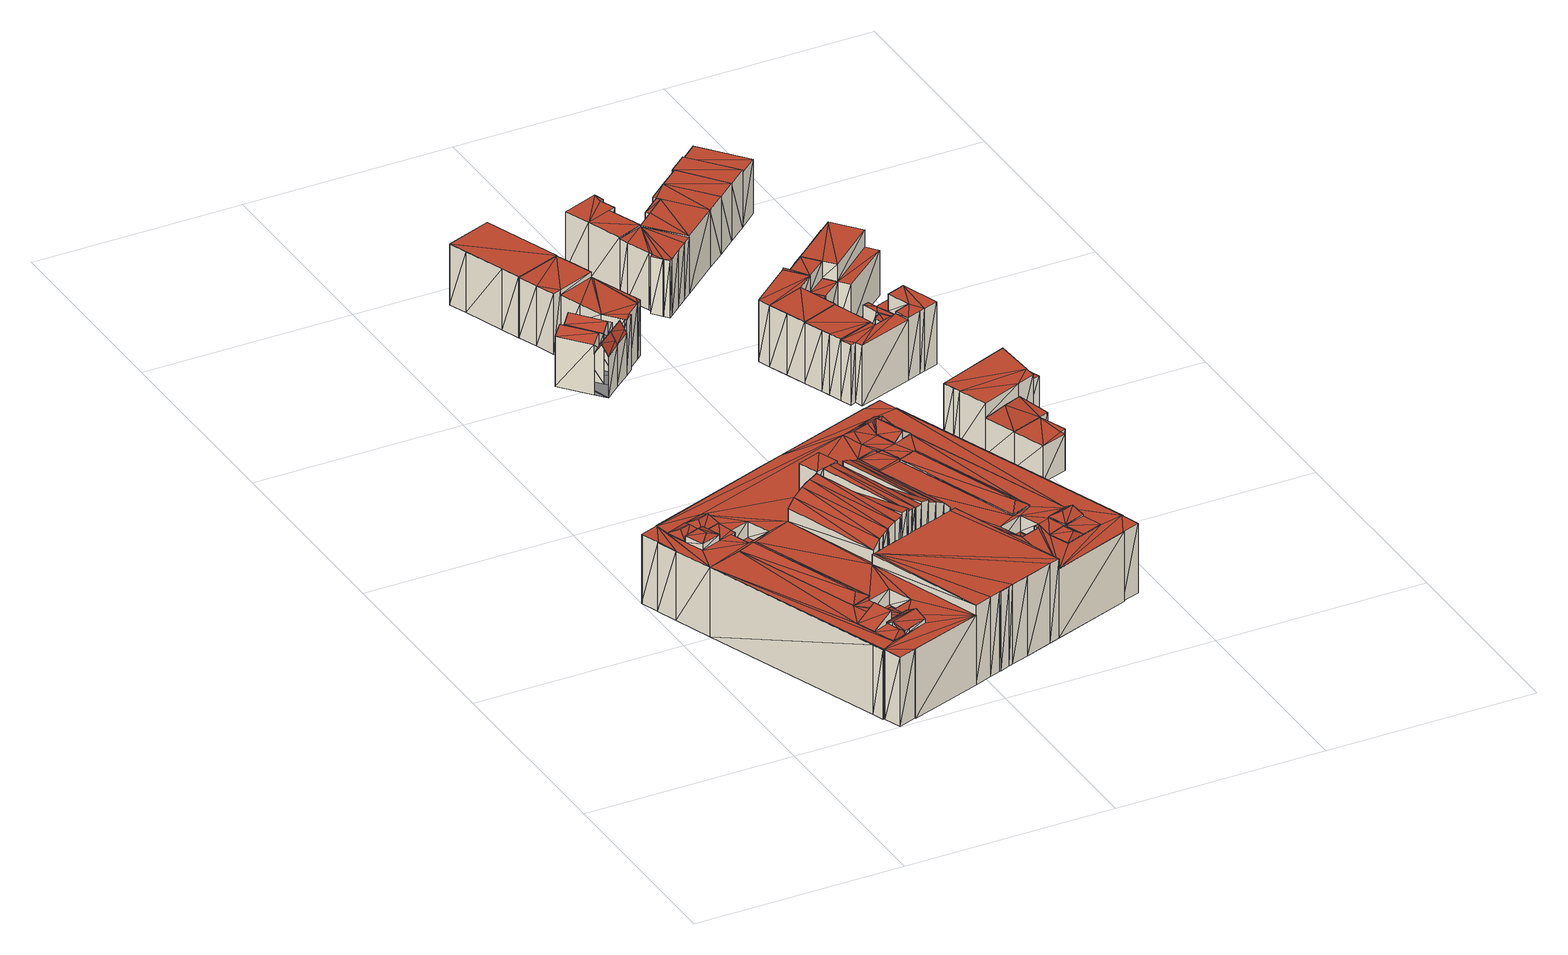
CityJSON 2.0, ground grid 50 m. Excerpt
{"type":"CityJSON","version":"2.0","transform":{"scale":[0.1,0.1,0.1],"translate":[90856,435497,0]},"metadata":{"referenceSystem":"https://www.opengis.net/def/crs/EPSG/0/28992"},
"CityObjects":{
"building1":{"type":"Building","attributes":{"TerrainHeight":1.54,"bron_tex":"UltraCAM-X 10cm juni 2008","voll_tex":"complete","bron_geo":"Lidar 15-30 punten - nov. 2008","status":"1"},"geometry":[{"type":"MultiSurface","lod":"2","boundaries":[[[0,1,2]],[[2,3,0]],[[3,2,4]],[[4,5,3]],[[5,0,3]],[[4,2,1]],[[6,7,1]],[[1,0,6]],[[8,9,10]],[[10,11,8]],[[8,12,13]],[[13,9,8]],[[13,10,9]],[[12,8,11]],[[14,15,16]],[[16,17,14]],[[18,19,15]],[[15,14,18]],[[16,15,19]],[[17,18,14]],[[20,21,22]],[[22,23,20]],[[23,22,24]],[[24,25,23]],[[25,20,23]],[[24,22,21]],[[26,27,28]],[[28,29,26]],[[26,29,30]],[[30,31,26]],[[27,26,31]],[[28,30,29]],[[32,33,34]],[[34,35,32]],[[32,35,36]],[[36,37,32]],[[32,37,33]],[[34,36,35]],[[38,39,40]],[[40,41,38]],[[42,43,39]],[[39,38,42]],[[40,39,43]],[[41,42,38]],[[44,45,46]],[[46,47,48]],[[49,44,46]],[[46,48,49]],[[46,50,51]],[[52,53,47]],[[47,46,51]],[[51,52,47]],[[54,55,56]],[[56,57,54]],[[54,58,59]],[[59,55,54]],[[59,56,55]],[[58,54,57]],[[60,61,62]],[[62,63,60]],[[64,60,63]],[[63,65,64]],[[62,65,63]],[[66,67,68]],[[68,69,66]],[[70,71,72]],[[72,73,70]],[[74,75,71]],[[71,70,74]],[[72,71,75]],[[73,74,70]],[[76,77,78]],[[78,79,80]],[[80,81,76]],[[76,78,80]],[[82,83,84]],[[84,78,77]],[[77,85,82]],[[82,84,77]],[[86,87,88]],[[89,90,91]],[[92,93,91]],[[91,90,94]],[[95,96,97]],[[98,99,100]],[[100,101,102]],[[103,104,105]],[[105,106,107]],[[107,108,109]],[[110,111,112]],[[112,113,114]],[[115,116,117]],[[118,119,120]],[[120,109,108]],[[108,121,122]],[[122,123,124]],[[124,125,126]],[[127,128,129]],[[129,130,131]],[[131,132,133]],[[133,134,135]],[[135,136,137]],[[137,138,139]],[[140,141,142]],[[143,144,145]],[[88,98,146]],[[146,95,147]],[[89,91,148]],[[91,94,149]],[[150,151,147]],[[147,95,97]],[[152,146,98]],[[105,107,109]],[[153,110,65]],[[154,64,65]],[[65,110,112]],[[155,118,117]],[[115,117,118]],[[118,120,108]],[[108,122,124]],[[124,126,127]],[[127,129,131]],[[131,133,135]],[[135,137,139]],[[140,142,143]],[[143,145,86]],[[88,146,147]],[[156,150,157]],[[92,91,149]],[[157,150,147]],[[158,152,98]],[[105,109,159]],[[153,65,62]],[[154,65,112]],[[155,117,160]],[[115,118,108]],[[135,139,140]],[[143,86,88]],[[88,147,161]],[[156,157,162]],[[92,149,163]],[[157,147,97]],[[159,155,164]],[[154,112,114]],[[165,164,155]],[[166,115,108]],[[143,88,161]],[[167,92,163]],[[157,97,158]],[[105,159,164]],[[168,154,114]],[[165,155,160]],[[169,166,108]],[[143,161,170]],[[171,157,158]],[[105,164,172]],[[172,114,113]],[[168,114,165]],[[169,108,124]],[[140,143,170]],[[171,158,98]],[[105,172,113]],[[168,165,160]],[[160,169,124]],[[140,170,156]],[[173,171,98]],[[105,113,174]],[[175,168,160]],[[160,124,127]],[[140,156,162]],[[173,98,100]],[[103,105,174]],[[175,160,127]],[[140,162,173]],[[103,174,153]],[[175,127,131]],[[140,173,89]],[[176,89,173]],[[102,103,153]],[[62,175,131]],[[140,89,148]],[[176,173,100]],[[102,153,62]],[[62,131,135]],[[140,148,177]],[[163,176,100]],[[135,140,177]],[[167,163,100]],[[135,177,167]],[[167,100,102]],[[62,135,167]],[[167,102,62]],[[178,179,180]],[[180,181,182]],[[182,183,178]],[[178,180,182]],[[184,185,186]],[[186,187,184]],[[188,189,190]],[[191,192,193]],[[188,190,191]],[[191,193,188]],[[194,195,196]],[[196,197,198]],[[198,199,194]],[[194,196,198]],[[200,201,202]],[[203,204,205]],[[206,207,208]],[[208,209,210]],[[210,211,212]],[[212,200,202]],[[202,203,205]],[[208,210,212]],[[202,205,206]],[[208,212,202]],[[202,206,208]],[[213,214,215]],[[215,216,213]],[[214,217,218]],[[218,215,214]],[[217,219,220]],[[220,218,217]],[[221,222,223]],[[223,224,225]],[[225,221,223]],[[226,227,228]],[[228,229,226]],[[227,230,231]],[[231,228,227]],[[232,233,234]],[[234,235,236]],[[236,232,234]],[[237,238,239]],[[239,240,237]],[[238,241,242]],[[242,239,238]],[[241,243,244]],[[244,242,241]],[[245,244,243]],[[243,246,245]],[[247,248,249]],[[249,250,251]],[[251,252,247]],[[247,249,251]],[[253,254,255]],[[255,256,257]],[[258,259,260]],[[260,261,262]],[[262,263,264]],[[265,266,267]],[[267,268,269]],[[270,271,272]],[[272,273,274]],[[274,275,276]],[[277,278,279]],[[280,281,253]],[[253,255,257]],[[257,258,260]],[[260,262,264]],[[265,267,269]],[[270,272,274]],[[274,276,277]],[[277,279,282]],[[282,280,253]],[[253,257,260]],[[260,264,265]],[[265,269,270]],[[270,274,277]],[[277,282,253]],[[253,260,265]],[[265,270,277]],[[277,253,265]],[[105,283,214]],[[214,213,105]],[[106,105,213]],[[213,216,106]],[[284,285,216]],[[216,215,284]],[[283,286,217]],[[217,214,283]],[[287,284,215]],[[215,218,287]],[[288,289,219]],[[219,290,288]],[[286,291,290]],[[290,217,286]],[[292,287,218]],[[218,220,292]],[[293,219,225]],[[294,295,222]],[[222,221,294]],[[289,294,221]],[[221,225,289]],[[293,224,220]],[[296,292,224]],[[224,223,296]],[[223,297,229]],[[295,298,299]],[[299,226,295]],[[226,297,222]],[[300,296,229]],[[229,301,300]],[[302,303,301]],[[301,228,302]],[[304,305,306]],[[306,231,304]],[[307,302,228]],[[228,306,307]],[[308,230,236]],[[101,309,233]],[[233,232,101]],[[308,235,231]],[[310,304,235]],[[235,311,310]],[[312,313,311]],[[311,234,312]],[[234,314,240]],[[309,315,238]],[[238,237,309]],[[237,314,233]],[[316,317,318]],[[318,239,316]],[[319,312,240]],[[240,318,319]],[[320,321,241]],[[241,322,320]],[[315,323,322]],[[322,238,315]],[[324,239,316]],[[316,325,324]],[[326,327,324]],[[324,242,326]],[[321,328,243]],[[243,241,321]],[[329,330,331]],[[331,244,329]],[[332,326,242]],[[242,331,332]],[[328,333,246]],[[246,243,328]],[[334,329,244]],[[244,245,334]],[[100,99,245]],[[245,246,100]],[[115,166,5]],[[5,4,115]],[[335,336,0]],[[0,5,335]],[[116,115,4]],[[4,1,116]],[[169,337,7]],[[7,6,169]],[[336,338,6]],[[6,0,336]],[[1,7,11]],[[11,10,1]],[[160,117,13]],[[13,12,160]],[[117,116,10]],[[10,13,117]],[[337,160,12]],[[12,11,337]],[[162,157,17]],[[17,16,162]],[[171,173,19]],[[19,18,171]],[[173,162,16]],[[16,19,173]],[[157,171,18]],[[18,17,157]],[[165,114,21]],[[21,20,165]],[[172,164,25]],[[25,24,172]],[[164,165,20]],[[20,25,164]],[[114,172,24]],[[24,21,114]],[[339,340,28]],[[28,27,339]],[[93,92,31]],[[31,30,93]],[[92,167,27]],[[27,31,92]],[[340,341,34]],[[34,33,340]],[[30,28,33]],[[33,37,30]],[[177,342,36]],[[36,34,177]],[[342,148,41]],[[41,40,342]],[[91,93,43]],[[43,42,91]],[[37,36,40]],[[40,43,37]],[[148,91,42]],[[42,41,148]],[[343,46,45]],[[344,44,345]],[[346,347,44]],[[44,49,346]],[[348,349,49]],[[49,48,348]],[[350,168,48]],[[48,47,350]],[[351,51,352]],[[50,46,343]],[[154,350,47]],[[47,53,154]],[[64,154,53]],[[53,52,64]],[[351,56,52]],[[52,51,351]],[[175,61,59]],[[59,58,175]],[[353,354,56]],[[56,59,353]],[[355,356,58]],[[58,345,355]],[[357,353,61]],[[61,60,357]],[[354,357,60]],[[60,64,354]],[[150,156,68]],[[68,67,150]],[[151,150,67]],[[67,66,151]],[[72,75,66]],[[66,69,72]],[[156,358,69]],[[69,68,156]],[[358,170,73]],[[73,72,358]],[[170,359,360]],[[360,73,170]],[[161,361,77]],[[77,76,161]],[[362,161,76]],[[76,81,362]],[[359,362,81]],[[81,80,359]],[[360,80,363]],[[364,79,78]],[[365,366,84]],[[84,83,365]],[[75,365,83]],[[83,82,75]],[[147,151,82]],[[82,85,147]],[[77,85,147]],[[147,361,77]],[[366,71,367]],[[367,84,366]],[[71,364,78]],[[78,367,71]],[[255,254,136]],[[136,135,255]],[[256,255,135]],[[135,134,256]],[[257,256,134]],[[134,133,257]],[[368,257,133]],[[133,132,368]],[[258,368,132]],[[132,131,258]],[[259,258,131]],[[131,130,259]],[[260,259,130]],[[130,129,260]],[[261,260,129]],[[129,128,261]],[[262,261,128]],[[128,127,262]],[[263,262,127]],[[127,126,263]],[[264,263,126]],[[126,125,264]],[[265,264,125]],[[125,124,265]],[[266,265,124]],[[124,123,266]],[[267,266,123]],[[123,122,267]],[[268,267,122]],[[122,121,268]],[[369,268,121]],[[121,108,369]],[[294,288,291]],[[291,104,294]],[[333,320,323]],[[323,100,333]],[[273,370,88]],[[88,87,273]],[[274,273,87]],[[87,86,274]],[[275,274,86]],[[86,145,275]],[[276,275,145]],[[145,144,276]],[[277,276,144]],[[144,143,277]],[[278,277,143]],[[143,142,278]],[[279,278,142]],[[142,141,279]],[[282,279,141]],[[141,140,282]],[[280,282,140]],[[140,139,280]],[[281,280,139]],[[139,138,281]],[[253,281,138]],[[138,137,253]],[[254,253,137]],[[137,136,254]],[[341,339,167]],[[167,177,341]],[[193,192,90]],[[90,89,193]],[[188,193,89]],[[89,176,188]],[[189,188,176]],[[176,163,189]],[[190,189,163]],[[163,149,190]],[[191,190,149]],[[149,94,191]],[[192,191,94]],[[94,90,192]],[[183,182,158]],[[158,97,183]],[[178,183,97]],[[97,96,178]],[[179,178,96]],[[96,95,179]],[[180,179,95]],[[95,146,180]],[[181,180,146]],[[146,152,181]],[[182,181,152]],[[152,158,182]],[[250,249,153]],[[153,174,250]],[[251,250,174]],[[174,113,251]],[[252,251,113]],[[113,112,252]],[[247,252,112]],[[112,111,247]],[[248,247,111]],[[111,110,248]],[[249,248,110]],[[110,153,249]],[[349,348,168]],[[168,346,349]],[[356,355,347]],[[347,175,356]],[[198,197,159]],[[159,109,198]],[[199,198,109]],[[109,120,199]],[[194,199,120]],[[120,119,194]],[[195,194,119]],[[119,118,195]],[[196,195,118]],[[118,155,196]],[[197,196,155]],[[155,159,197]],[[338,335,166]],[[166,169,338]],[[103,102,185]],[[185,184,103]],[[104,103,184]],[[184,187,104]],[[298,294,187]],[[187,371,298]],[[227,299,371]],[[371,372,227]],[[230,227,372]],[[372,373,230]],[[232,236,373]],[[373,186,232]],[[102,101,186]],[[186,185,102]],[[99,98,201]],[[201,202,99]],[[330,334,202]],[[202,332,330]],[[317,325,327]],[[327,319,317]],[[305,310,313]],[[313,307,305]],[[285,300,303]],[[303,203,285]],[[107,106,203]],[[203,204,107]],[[108,107,204]],[[204,205,108]],[[374,369,205]],[[205,206,374]],[[269,374,206]],[[206,207,269]],[[270,269,207]],[[207,208,270]],[[271,270,208]],[[208,209,271]],[[375,271,209]],[[209,210,375]],[[272,375,210]],[[210,211,272]],[[376,272,211]],[[211,212,376]],[[370,376,212]],[[212,200,370]],[[98,88,200]],[[200,201,98]]],"semantics":{"surfaces":[{"type":"RoofSurface"},{"type":"GroundSurface"},{"type":"WallSurface"}],"values":[0,0,0,0,0,0,0,0,0,0,0,0,0,0,0,0,0,0,0,0,0,0,0,0,0,0,0,0,0,0,0,0,0,0,0,0,0,0,0,0,0,0,0,0,0,0,0,0,0,0,0,0,0,0,0,0,0,0,0,0,0,0,0,0,0,0,0,0,0,0,0,0,0,0,0,0,0,0,0,0,0,0,0,0,0,0,0,0,0,0,0,0,0,0,0,0,0,0,0,0,0,0,0,0,0,0,0,0,0,0,0,0,0,0,0,0,0,0,0,0,0,0,0,0,0,0,0,0,0,0,0,0,0,0,0,0,0,0,0,0,0,0,0,0,0,0,0,0,0,0,0,0,0,0,0,0,0,0,0,0,0,0,0,0,0,0,0,0,0,0,0,0,0,0,0,0,0,0,0,0,0,0,0,0,0,0,0,0,0,0,0,0,0,0,0,0,0,0,0,0,0,0,0,0,0,0,0,0,0,0,0,0,0,0,0,0,0,0,0,0,0,0,0,0,0,0,0,0,0,0,0,0,0,0,0,0,0,0,0,0,0,0,0,0,0,1,1,1,1,1,1,1,1,1,1,1,1,1,1,1,1,1,1,1,1,1,1,1,1,1,1,1,1,2,2,2,2,2,2,2,2,2,2,2,2,2,2,2,2,2,2,2,2,2,2,2,2,2,2,2,2,2,2,2,2,2,2,2,2,2,2,2,2,2,2,2,2,2,2,2,2,2,2,2,2,2,2,2,2,2,2,2,2,2,2,2,2,2,2,2,2,2,2,2,2,2,2,2,2,2,2,2,2,2,2,2,2,2,2,2,2,2,2,2,2,2,2,2,2,2,2,2,2,2,2,2,2,2,2,2,2,2,2,2,2,2,2,2,2,2,2,2,2,2,2,2,2,2,2,2,2,2,2,2,2,2,2,2,2,2,2,2,2,2,2,2,2,2,2,2,2,2,2,2,2,2,2,2,2,2,2,2,2,2,2,2,2,2,2,2,2,2,2,2,2,2,2,2,2,2,2,2,2,2,2,2,2,2,2,2,2,2,2,2,2,2,2,2,2,2,2,2,2,2,2,2,2,2,2,2,2,2,2,2,2,2,2,2,2,2,2,2,2,2,2,2,2,2,2,2,2,2,2,2,2,2,2,2,2,2,2,2,2,2,2,2,2,2,2,2,2,2,2,2,2,2,2,2,2,2,2,2,2,2,2,2,2,2,2,2,2,2,2,2,2,2,2,2,2,2,2,2,2,2,2,2,2,2,2,2,2,2,2,2,2,2,2,2,2,2,2,2,2,2,2,2,2,2,2,2,2,2,2,2,2,2,2,2,2,2,2,2,2,2,2,2,2,2,2,2,2,2,2,2,2,2,2,2,2,2,2,2,2,2,2,2,2,2,2]}}]},
"building2":{"type":"Building","attributes":{"TerrainHeight":2.14,"bron_tex":"UltraCAM-X 10cm juni 2008","voll_tex":"complete","bron_geo":"Lidar 15-30 punten - nov. 2008","status":"1"},"geometry":[{"type":"MultiSurface","lod":"2","boundaries":[[[377,378,379]],[[379,380,377]],[[381,382,378]],[[378,377,381]],[[383,384,385]],[[385,386,387]],[[387,388,383]],[[383,385,387]],[[389,390,385]],[[385,384,389]],[[391,392,393]],[[394,395,396]],[[396,391,393]],[[393,394,396]],[[396,395,388]],[[388,387,396]],[[386,385,397]],[[398,397,385]],[[385,390,398]],[[399,392,379]],[[379,378,399]],[[380,377,400]],[[400,390,380]],[[392,401,380]],[[380,379,392]],[[393,399,378]],[[378,382,393]],[[402,393,382]],[[382,381,402]],[[400,389,381]],[[381,377,400]]],"semantics":{"surfaces":[{"type":"RoofSurface"},{"type":"GroundSurface"},{"type":"WallSurface"}],"values":[0,0,0,0,0,0,0,0,0,0,1,1,1,1,2,2,2,2,2,2,2,2,2,2,2,2,2,2,2,2,2]}}]},
"building3":{"type":"Building","attributes":{"TerrainHeight":2.09,"bron_tex":"UltraCAM-X 10cm juni 2008","voll_tex":"complete","bron_geo":"Lidar 15-30 punten - nov. 2008","status":"1"},"geometry":[{"type":"MultiSurface","lod":"2","boundaries":[[[403,404,405]],[[405,406,403]],[[407,408,404]],[[404,403,409]],[[409,407,404]],[[410,411,384]],[[384,383,388]],[[388,412,410]],[[410,384,388]],[[413,389,384]],[[384,411,413]],[[393,414,415]],[[416,417,395]],[[395,394,393]],[[393,415,416]],[[416,395,393]],[[418,393,405]],[[405,404,418]],[[406,403,419]],[[419,389,406]],[[393,402,406]],[[406,405,393]],[[414,418,404]],[[404,408,414]],[[415,414,408]],[[408,407,415]],[[420,415,407]],[[407,409,420]],[[419,413,409]],[[409,403,419]],[[416,421,411]],[[411,410,416]],[[395,417,412]],[[412,388,395]],[[421,420,413]],[[413,411,421]]],"semantics":{"surfaces":[{"type":"RoofSurface"},{"type":"GroundSurface"},{"type":"WallSurface"}],"values":[0,0,0,0,0,0,0,0,0,0,0,1,1,1,1,1,2,2,2,2,2,2,2,2,2,2,2,2,2,2,2,2,2,2,2,2]}}]},
"building4":{"type":"Building","attributes":{"TerrainHeight":1.79,"bron_tex":"UltraCAM-X 10cm juni 2008","voll_tex":"complete","bron_geo":"Lidar 15-30 punten - nov. 2008","status":"1"},"geometry":[{"type":"MultiSurface","lod":"2","boundaries":[[[422,423,424]],[[425,426,427]],[[427,428,422]],[[422,424,425]],[[425,427,422]],[[429,430,431]],[[432,433,434]],[[434,435,429]],[[429,431,432]],[[432,434,429]],[[429,430,422]],[[422,423,429]],[[435,429,423]],[[423,424,435]],[[436,437,424]],[[424,425,436]],[[433,434,425]],[[425,426,433]],[[432,433,426]],[[426,427,432]],[[431,432,427]],[[427,428,431]],[[430,431,428]],[[428,422,430]]],"semantics":{"surfaces":[{"type":"RoofSurface"},{"type":"GroundSurface"},{"type":"WallSurface"}],"values":[0,0,0,0,0,1,1,1,1,1,2,2,2,2,2,2,2,2,2,2,2,2,2,2]}}]},
"building5":{"type":"Building","attributes":{"TerrainHeight":1.93,"bron_tex":"UltraCAM-X 10cm juni 2008","voll_tex":"complete","bron_geo":"Lidar 15-30 punten - nov. 2008","status":"1"},"geometry":[{"type":"MultiSurface","lod":"2","boundaries":[[[438,439,437]],[[437,436,440]],[[440,441,442]],[[442,438,437]],[[437,440,442]],[[434,435,443]],[[443,444,445]],[[445,446,447]],[[447,434,443]],[[443,445,447]],[[443,435,437]],[[437,439,443]],[[444,443,439]],[[439,438,444]],[[448,449,438]],[[438,442,448]],[[446,445,442]],[[442,441,446]],[[447,446,441]],[[441,440,447]],[[434,447,440]],[[440,436,434]]],"semantics":{"surfaces":[{"type":"RoofSurface"},{"type":"GroundSurface"},{"type":"WallSurface"}],"values":[0,0,0,0,0,1,1,1,1,1,2,2,2,2,2,2,2,2,2,2,2,2]}}]},
"building6":{"type":"Building","attributes":{"TerrainHeight":2,"bron_tex":"UltraCAM-X 10cm juni 2008","voll_tex":"complete","bron_geo":"Lidar 15-30 punten - nov. 2008","status":"1"},"geometry":[{"type":"MultiSurface","lod":"2","boundaries":[[[450,448,449]],[[451,452,453]],[[453,454,455]],[[456,457,458]],[[458,459,460]],[[460,450,449]],[[451,453,455]],[[456,458,460]],[[460,449,451]],[[451,455,461]],[[461,456,460]],[[460,451,461]],[[462,463,464]],[[465,445,444]],[[466,467,468]],[[468,469,470]],[[471,472,417]],[[417,416,415]],[[465,444,466]],[[466,468,470]],[[471,417,415]],[[465,466,470]],[[473,471,415]],[[415,465,470]],[[470,473,415]],[[466,444,449]],[[449,451,466]],[[467,466,451]],[[451,452,467]],[[468,467,452]],[[452,453,468]],[[469,468,453]],[[453,454,469]],[[470,469,454]],[[454,455,470]],[[473,470,455]],[[455,461,473]],[[471,473,461]],[[461,456,471]],[[472,471,456]],[[456,457,472]],[[417,472,457]],[[457,458,417]],[[410,412,458]],[[458,459,410]],[[474,416,459]],[[459,460,474]],[[464,463,460]],[[460,450,464]],[[445,465,450]],[[450,448,445]],[[465,415,462]],[[462,464,465]],[[415,474,463]],[[463,462,415]]],"semantics":{"surfaces":[{"type":"RoofSurface"},{"type":"GroundSurface"},{"type":"WallSurface"}],"values":[0,0,0,0,0,0,0,0,0,0,0,0,0,1,1,1,1,1,1,1,1,1,1,1,1,2,2,2,2,2,2,2,2,2,2,2,2,2,2,2,2,2,2,2,2,2,2,2,2,2,2,2,2,2,2]}}]},
"building7":{"type":"Building","attributes":{"TerrainHeight":2.01,"bron_tex":"UltraCAM-X 10cm juni 2008","voll_tex":"complete","bron_geo":"Lidar 15-30 punten - nov. 2008","status":"1"},"geometry":[{"type":"MultiSurface","lod":"2","boundaries":[[[475,476,477]],[[477,478,475]],[[479,480,481]],[[481,482,477]],[[477,476,483]],[[479,481,477]],[[477,483,479]],[[484,485,486]],[[486,487,488]],[[489,490,491]],[[491,484,486]],[[486,488,489]],[[489,491,486]],[[484,491,476]],[[476,475,484]],[[492,493,475]],[[475,478,492]],[[494,485,478]],[[478,477,494]],[[488,487,481]],[[481,480,488]],[[489,488,480]],[[480,479,489]],[[490,489,479]],[[479,483,490]],[[491,490,483]],[[483,476,491]],[[486,494,477]],[[477,482,486]]],"semantics":{"surfaces":[{"type":"RoofSurface"},{"type":"GroundSurface"},{"type":"WallSurface"}],"values":[0,0,0,0,0,0,0,1,1,1,1,1,1,2,2,2,2,2,2,2,2,2,2,2,2,2,2,2,2]}}]},
"building8":{"type":"Building","attributes":{"TerrainHeight":2.4,"bron_tex":"UltraCAM-X 10cm juni 2008","voll_tex":"complete","bron_geo":"Lidar 15-30 punten - nov. 2008","status":"1"},"geometry":[{"type":"MultiSurface","lod":"2","boundaries":[[[495,496,493]],[[493,497,498]],[[498,499,500]],[[500,501,502]],[[502,503,504]],[[504,505,506]],[[506,495,493]],[[493,498,500]],[[500,502,504]],[[504,506,493]],[[493,500,504]],[[493,492,496]],[[507,484,485]],[[485,508,509]],[[509,510,511]],[[511,512,513]],[[513,514,515]],[[515,516,517]],[[517,507,485]],[[485,509,511]],[[511,513,515]],[[515,517,485]],[[485,511,515]],[[517,507,497]],[[497,498,517]],[[516,517,498]],[[498,499,516]],[[515,516,499]],[[499,500,515]],[[514,515,500]],[[500,501,514]],[[513,514,501]],[[501,502,513]],[[512,513,502]],[[502,503,512]],[[511,512,503]],[[503,504,511]],[[510,511,504]],[[504,505,510]],[[509,510,505]],[[505,506,509]],[[508,509,506]],[[506,495,508]],[[518,508,495]],[[495,496,518]],[[485,518,496]],[[496,492,485]]],"semantics":{"surfaces":[{"type":"RoofSurface"},{"type":"GroundSurface"},{"type":"WallSurface"}],"values":[0,0,0,0,0,0,0,0,0,0,0,0,1,1,1,1,1,1,1,1,1,1,1,2,2,2,2,2,2,2,2,2,2,2,2,2,2,2,2,2,2,2,2,2,2,2,2]}}]},
"building9":{"type":"Building","attributes":{"TerrainHeight":3.03,"bron_tex":"UltraCAM-X 10cm juni 2008","voll_tex":"complete","bron_geo":"Lidar 15-30 punten - nov. 2008","status":"1"},"geometry":[{"type":"MultiSurface","lod":"2","boundaries":[[[519,520,521]],[[521,522,523]],[[523,524,519]],[[519,521,523]],[[525,526,527]],[[527,528,529]],[[530,531,532]],[[532,525,527]],[[527,529,533]],[[533,530,532]],[[532,527,533]],[[534,535,536]],[[536,537,538]],[[538,539,540]],[[541,534,536]],[[538,540,542]],[[542,541,536]],[[536,538,542]],[[526,525,520]],[[520,519,526]],[[527,526,519]],[[519,524,527]],[[543,544,524]],[[524,523,543]],[[537,536,523]],[[523,522,537]],[[538,537,522]],[[522,521,538]],[[542,540,531]],[[531,530,542]],[[541,542,530]],[[530,533,541]],[[534,541,533]],[[533,529,534]],[[535,534,529]],[[529,528,535]],[[545,546,528]],[[528,527,545]]],"semantics":{"surfaces":[{"type":"RoofSurface"},{"type":"GroundSurface"},{"type":"WallSurface"}],"values":[0,0,0,0,0,0,0,0,0,0,0,1,1,1,1,1,1,1,2,2,2,2,2,2,2,2,2,2,2,2,2,2,2,2,2,2,2,2]}}]},
"building10":{"type":"Building","attributes":{"TerrainHeight":3.12,"bron_tex":"UltraCAM-X 10cm juni 2008","voll_tex":"complete","bron_geo":"Lidar 15-30 punten - nov. 2008","status":"1"},"geometry":[{"type":"MultiSurface","lod":"2","boundaries":[[[547,548,549]],[[549,544,543]],[[543,550,547]],[[547,549,543]],[[551,552,546]],[[546,545,553]],[[553,554,555]],[[551,546,553]],[[553,555,556]],[[556,551,553]],[[536,535,557]],[[558,559,560]],[[560,561,562]],[[562,536,557]],[[557,558,560]],[[560,562,557]],[[553,545,544]],[[544,549,553]],[[563,564,549]],[[549,548,563]],[[565,561,548]],[[548,547,565]],[[562,565,547]],[[547,550,562]],[[536,562,550]],[[550,543,536]],[[566,535,546]],[[546,552,566]],[[557,566,552]],[[552,551,557]],[[558,557,551]],[[551,556,558]],[[559,558,556]],[[556,555,559]],[[567,568,555]],[[555,554,567]],[[569,567,554]],[[554,553,569]]],"semantics":{"surfaces":[{"type":"RoofSurface"},{"type":"GroundSurface"},{"type":"WallSurface"}],"values":[0,0,0,0,0,0,0,0,0,0,1,1,1,1,1,1,2,2,2,2,2,2,2,2,2,2,2,2,2,2,2,2,2,2,2,2,2,2]}}]},
"building11":{"type":"Building","attributes":{"TerrainHeight":3.09,"bron_tex":"UltraCAM-X 10cm juni 2008","voll_tex":"complete","bron_geo":"Lidar 15-30 punten - nov. 2008","status":"1"},"geometry":[{"type":"MultiSurface","lod":"2","boundaries":[[[521,520,570]],[[570,571,572]],[[572,521,570]],[[573,525,532]],[[531,574,573]],[[573,532,531]],[[575,576,538]],[[539,540,577]],[[575,538,539]],[[539,577,575]],[[575,576,572]],[[572,571,575]],[[525,573,570]],[[570,520,525]],[[576,538,521]],[[521,572,576]],[[540,577,574]],[[574,531,540]]],"semantics":{"surfaces":[{"type":"RoofSurface"},{"type":"GroundSurface"},{"type":"WallSurface"}],"values":[0,0,0,0,0,0,1,1,1,1,2,2,2,2,2,2,2,2]}}]},
"building12":{"type":"Building","attributes":{"TerrainHeight":3.31,"bron_tex":"UltraCAM-X 10cm juni 2008","voll_tex":"complete","bron_geo":"Lidar 15-30 punten - nov. 2008","status":"1"},"geometry":[{"type":"MultiSurface","lod":"2","boundaries":[[[578,579,580]],[[581,582,563]],[[563,564,583]],[[583,578,580]],[[581,563,583]],[[583,580,581]],[[584,585,568]],[[567,569,586]],[[584,568,567]],[[567,586,584]],[[560,559,587]],[[588,589,590]],[[590,591,561]],[[560,587,588]],[[588,590,561]],[[561,560,588]],[[586,569,564]],[[564,583,586]],[[584,586,583]],[[583,578,584]],[[589,588,579]],[[579,580,589]],[[590,589,580]],[[580,581,590]],[[591,590,581]],[[581,582,591]],[[561,591,582]],[[582,563,561]],[[587,559,568]],[[568,585,587]]],"semantics":{"surfaces":[{"type":"RoofSurface"},{"type":"GroundSurface"},{"type":"WallSurface"}],"values":[0,0,0,0,0,0,0,0,0,0,1,1,1,1,1,1,2,2,2,2,2,2,2,2,2,2,2,2,2,2]}}]},
"building13":{"type":"Building","attributes":{"TerrainHeight":2.12,"bron_tex":"UltraCAM-X 10cm juni 2008","voll_tex":"complete","bron_geo":"Lidar 15-30 punten - nov. 2008","status":"1"},"geometry":[{"type":"MultiSurface","lod":"2","boundaries":[[[592,593,594]],[[594,595,592]],[[596,597,598]],[[598,599,600]],[[600,596,598]],[[601,602,603]],[[603,507,484]],[[604,601,603]],[[603,484,604]],[[602,601,594]],[[594,593,602]],[[601,604,595]],[[595,594,601]],[[604,484,597]],[[597,596,604]],[[592,595,596]],[[596,600,592]],[[507,603,599]],[[599,598,507]],[[493,497,598]],[[598,597,493]]],"semantics":{"surfaces":[{"type":"RoofSurface"},{"type":"GroundSurface"},{"type":"WallSurface"}],"values":[0,0,0,0,0,1,1,1,1,2,2,2,2,2,2,2,2,2,2,2,2]}}]},
"building14":{"type":"Building","attributes":{"TerrainHeight":3.44,"bron_tex":"UltraCAM-X 10cm juni 2008","voll_tex":"complete","bron_geo":"Lidar 15-30 punten - nov. 2008","status":"1"},"geometry":[{"type":"MultiSurface","lod":"2","boundaries":[[[605,606,607]],[[608,606,605]],[[608,605,609]],[[608,609,610]],[[611,612,613]],[[613,614,611]],[[615,610,609]],[[616,617,618]],[[618,619,620]],[[620,621,622]],[[622,623,616]],[[616,618,620]],[[620,622,616]],[[607,605,609]],[[607,609,615]],[[624,625,626]],[[626,627,628]],[[628,629,624]],[[624,626,628]],[[630,631,632]],[[632,633,634]],[[635,636,637]],[[637,638,639]],[[639,640,641]],[[641,642,643]],[[643,630,632]],[[632,634,635]],[[639,641,643]],[[632,635,637]],[[637,639,643]],[[643,632,637]],[[638,637,607]],[[607,606,638]],[[639,638,606]],[[606,608,639]],[[627,626,608]],[[608,610,627]],[[633,644,613]],[[613,612,633]],[[635,634,611]],[[611,614,635]],[[645,646,610]],[[610,615,645]],[[644,632,618]],[[618,617,644]],[[614,613,617]],[[617,616,614]],[[636,635,616]],[[616,623,636]],[[637,636,623]],[[623,622,637]],[[615,607,622]],[[622,621,615]],[[630,645,621]],[[621,620,630]],[[631,630,620]],[[620,619,631]],[[632,631,619]],[[619,618,632]],[[640,639,626]],[[626,625,640]],[[641,640,625]],[[625,624,641]],[[642,641,624]],[[624,629,642]],[[643,642,629]],[[629,628,643]],[[646,643,628]],[[628,627,646]]],"semantics":{"surfaces":[{"type":"RoofSurface"},{"type":"GroundSurface"},{"type":"WallSurface"}],"values":[0,0,0,0,0,0,0,0,0,0,0,0,0,0,0,0,0,0,0,1,1,1,1,1,1,1,1,1,1,1,1,2,2,2,2,2,2,2,2,2,2,2,2,2,2,2,2,2,2,2,2,2,2,2,2,2,2,2,2,2,2,2,2,2,2,2,2,2,2]}}]},
"building15":{"type":"Building","attributes":{"TerrainHeight":2.93,"bron_tex":"UltraCAM-X 10cm juni 2008","voll_tex":"complete","bron_geo":"Lidar 15-30 punten - nov. 2008","status":"1"},"geometry":[{"type":"MultiSurface","lod":"2","boundaries":[[[647,648,649]],[[649,650,651]],[[651,652,653]],[[647,649,651]],[[651,653,647]],[[654,655,656]],[[654,656,657]],[[658,659,660]],[[660,661,658]],[[662,577,575]],[[575,663,662]],[[664,575,650]],[[650,649,664]],[[665,664,649]],[[649,648,665]],[[661,660,648]],[[648,647,661]],[[658,661,647]],[[647,653,658]],[[656,655,652]],[[652,651,656]],[[571,570,651]],[[651,650,571]],[[577,662,654]],[[654,657,577]],[[573,574,657]],[[657,656,573]],[[663,665,660]],[[660,659,663]]],"semantics":{"surfaces":[{"type":"RoofSurface"},{"type":"GroundSurface"},{"type":"WallSurface"}],"values":[0,0,0,0,0,0,0,0,0,1,1,2,2,2,2,2,2,2,2,2,2,2,2,2,2,2,2,2,2]}}]},
"building16":{"type":"Building","attributes":{"TerrainHeight":1.86,"bron_tex":"UltraCAM-X 10cm juni 2008","voll_tex":"complete","bron_geo":"Lidar 15-30 punten - nov. 2008","status":"1"},"geometry":[{"type":"MultiSurface","lod":"2","boundaries":[[[666,667,668]],[[668,669,599]],[[599,666,668]],[[670,671,672]],[[602,603,670]],[[670,672,602]],[[671,672,667]],[[667,668,671]],[[673,674,668]],[[668,669,673]],[[599,669,670]],[[670,603,599]],[[593,592,600]],[[600,666,593]],[[672,602,666]],[[666,667,672]]],"semantics":{"surfaces":[{"type":"RoofSurface"},{"type":"GroundSurface"},{"type":"WallSurface"}],"values":[0,0,0,1,1,1,2,2,2,2,2,2,2,2,2,2]}}]},
"building17":{"type":"Building","attributes":{"TerrainHeight":2.88,"bron_tex":"UltraCAM-X 10cm juni 2008","voll_tex":"complete","bron_geo":"Lidar 15-30 punten - nov. 2008","status":"1"},"geometry":[{"type":"MultiSurface","lod":"2","boundaries":[[[675,676,677]],[[677,678,679]],[[679,680,681]],[[681,682,675]],[[677,679,681]],[[681,675,677]],[[683,684,685]],[[685,686,687]],[[688,689,690]],[[691,692,693]],[[694,695,683]],[[683,685,687]],[[688,690,691]],[[691,693,694]],[[694,683,687]],[[687,688,691]],[[691,694,687]],[[696,697,698]],[[699,588,587]],[[587,700,701]],[[701,702,703]],[[703,704,705]],[[696,698,699]],[[699,587,701]],[[701,703,705]],[[705,696,699]],[[699,701,705]],[[687,686,682]],[[682,681,687]],[[688,687,681]],[[681,680,688]],[[689,688,680]],[[680,679,689]],[[706,698,678]],[[678,677,706]],[[699,706,677]],[[677,676,699]],[[588,699,676]],[[676,675,588]],[[578,579,675]],[[675,682,578]],[[701,700,684]],[[684,683,701]],[[702,701,683]],[[683,695,702]],[[703,702,695]],[[695,694,703]],[[704,703,694]],[[694,693,704]],[[705,704,693]],[[693,692,705]],[[696,705,692]],[[692,691,696]],[[697,696,691]],[[691,690,697]],[[585,584,686]],[[686,685,585]],[[700,587,685]],[[685,684,700]]],"semantics":{"surfaces":[{"type":"RoofSurface"},{"type":"GroundSurface"},{"type":"WallSurface"}],"values":[0,0,0,0,0,0,0,0,0,0,0,0,0,0,0,0,0,1,1,1,1,1,1,1,1,1,1,2,2,2,2,2,2,2,2,2,2,2,2,2,2,2,2,2,2,2,2,2,2,2,2,2,2,2,2,2,2,2,2]}}]},
"building18":{"type":"Building","attributes":{"TerrainHeight":1.96,"bron_tex":"UltraCAM-X 10cm juni 2008","voll_tex":"complete","bron_geo":"Lidar 15-30 punten - nov. 2008","status":"1"},"geometry":[{"type":"MultiSurface","lod":"2","boundaries":[[[707,708,674]],[[674,673,707]],[[670,671,709]],[[709,710,670]],[[709,671,674]],[[674,708,709]],[[711,712,708]],[[708,707,711]],[[673,707,710]],[[710,670,673]]],"semantics":{"surfaces":[{"type":"RoofSurface"},{"type":"GroundSurface"},{"type":"WallSurface"}],"values":[0,0,1,1,2,2,2,2,2,2]}}]},
"building19":{"type":"Building","attributes":{"TerrainHeight":2.82,"bron_tex":"UltraCAM-X 10cm juni 2008","voll_tex":"complete","bron_geo":"Lidar 15-30 punten - nov. 2008","status":"1"},"geometry":[{"type":"MultiSurface","lod":"2","boundaries":[[[713,714,715]],[[715,716,717]],[[718,713,715]],[[715,717,718]],[[719,720,721]],[[722,723,724]],[[725,726,722]],[[722,724,727]],[[725,722,727]],[[725,727,728]],[[729,730,720]],[[720,731,729]],[[663,732,733]],[[733,734,735]],[[735,736,662]],[[662,663,733]],[[733,735,662]],[[727,724,714]],[[714,715,727]],[[720,730,716]],[[716,717,720]],[[721,720,717]],[[717,718,721]],[[719,721,718]],[[718,713,719]],[[653,652,713]],[[713,714,653]],[[655,654,720]],[[720,719,655]],[[737,663,723]],[[723,722,737]],[[732,737,722]],[[722,726,732]],[[733,732,726]],[[726,725,733]],[[734,733,725]],[[725,728,734]],[[659,658,724]],[[724,723,659]],[[736,735,729]],[[729,731,736]],[[662,736,731]],[[731,720,662]]],"semantics":{"surfaces":[{"type":"RoofSurface"},{"type":"GroundSurface"},{"type":"WallSurface"}],"values":[0,0,0,0,0,0,0,0,0,0,0,0,1,1,1,1,1,2,2,2,2,2,2,2,2,2,2,2,2,2,2,2,2,2,2,2,2,2,2,2,2,2,2]}}]},
"building20":{"type":"Building","attributes":{"TerrainHeight":1.97,"bron_tex":"UltraCAM-X 10cm juni 2008","voll_tex":"complete","bron_geo":"Lidar 15-30 punten - nov. 2008","status":"1"},"geometry":[{"type":"MultiSurface","lod":"2","boundaries":[[[738,739,740]],[[740,712,711]],[[711,738,740]],[[709,741,742]],[[742,743,710]],[[710,709,742]],[[742,741,740]],[[740,739,742]],[[744,745,739]],[[739,738,744]],[[711,738,743]],[[743,710,711]],[[741,709,712]],[[712,740,741]]],"semantics":{"surfaces":[{"type":"RoofSurface"},{"type":"GroundSurface"},{"type":"WallSurface"}],"values":[0,0,0,1,1,1,2,2,2,2,2,2,2,2]}}]},
"building21":{"type":"Building","attributes":{"TerrainHeight":2.73,"bron_tex":"UltraCAM-X 10cm juni 2008","voll_tex":"complete","bron_geo":"Lidar 15-30 punten - nov. 2008","status":"1"},"geometry":[{"type":"MultiSurface","lod":"2","boundaries":[[[746,747,745]],[[745,744,746]],[[743,742,748]],[[748,749,743]],[[748,742,745]],[[745,747,748]],[[750,751,747]],[[747,746,750]],[[743,749,746]],[[746,744,743]]],"semantics":{"surfaces":[{"type":"RoofSurface"},{"type":"GroundSurface"},{"type":"WallSurface"}],"values":[0,0,1,1,2,2,2,2,2,2]}}]}
},
"vertices":[
[823,259,172],[805,307,172],[788,284,188],[798,256,188],[759,290,172],[777,242,172],[873,277,172],[856,325,172],[842,346,191],[813,335,191],[805,307,175],[856,325,175],[840,370,175],[789,352,175],[280,254,188],[180,529,188],[151,535,172],[262,230,172],[309,247,172],[198,552,172],[774,411,175],[664,716,175],[646,691,192],[744,419,192],[617,699,175],[727,394,175],[151,677,186],[147,703,172],[100,687,172],[123,667,186],[118,638,172],[164,655,172],[97,658,186],[100,687,173],[50,668,173],[71,649,186],[67,620,173],[118,638,173],[105,595,197],[96,619,197],[67,620,186],[84,575,186],[134,593,186],[118,638,186],[671,833,173],[644,849,187],[638,847,191],[664,775,191],[688,784,173],[671,830,173],[633,845,187],[622,815,173],[623,813,173],[640,766,173],[657,854,187],[628,843,187],[623,813,172],[671,830,172],[653,881,172],[605,863,172],[614,838,188],[605,863,171],[560,847,171],[575,824,188],[623,813,171],[578,796,171],[300,132,201],[283,178,201],[235,161,173],[252,115,173],[292,78,187],[281,110,187],[252,115,172],[270,64,172],[318,82,172],[300,132,172],[363,98,181],[354,123,196],[285,98,196],[291,83,187],[304,76,181],[318,82,181],[300,132,181],[286,127,181],[279,113,187],[345,148,181],[296,17,171],[297,15,171],[472,76,171],[184,555,171],[167,603,171],[134,593,171],[164,655,171],[118,638,171],[178,607,171],[333,179,171],[330,189,171],[318,185,171],[373,359,171],[378,360,171],[297,593,171],[381,623,171],[364,672,171],[421,692,171],[439,643,171],[519,671,171],[601,439,171],[614,443,171],[713,161,171],[703,310,171],[591,764,171],[595,754,171],[606,757,171],[623,709,171],[664,716,171],[759,290,171],[805,307,171],[789,352,171],[759,341,171],[747,337,171],[751,327,171],[903,228,171],[902,230,171],[945,245,171],[930,289,171],[932,289,171],[711,892,171],[709,891,171],[693,935,171],[650,920,171],[649,922,171],[406,836,171],[351,817,171],[287,794,171],[44,709,171],[44,707,171],[1,691,171],[17,647,171],[15,647,171],[33,597,171],[66,506,171],[225,71,171],[235,44,171],[237,45,171],[238,42,171],[253,1,171],[381,196,171],[345,148,171],[84,575,171],[174,617,171],[283,178,171],[300,132,171],[360,255,171],[544,747,171],[640,766,171],[741,389,171],[235,161,171],[262,230,171],[301,234,171],[682,368,171],[840,370,171],[363,98,171],[151,535,171],[222,634,171],[727,394,171],[774,411,171],[777,242,171],[147,703,171],[688,784,171],[873,277,171],[270,64,171],[309,247,171],[617,699,171],[198,552,171],[564,688,171],[653,881,171],[243,576,171],[50,668,171],[330,189,132],[333,179,132],[381,196,132],[360,255,132],[301,234,132],[318,185,132],[421,692,253],[364,672,253],[381,623,253],[439,643,253],[243,576,131],[222,634,131],[174,617,131],[178,607,131],[167,603,131],[184,555,131],[747,337,131],[759,341,131],[741,389,131],[682,368,131],[703,310,131],[751,327,131],[472,76,196],[373,359,196],[378,360,196],[601,439,196],[614,443,196],[713,161,196],[688,152,196],[621,128,196],[579,114,196],[568,110,196],[544,101,196],[541,100,196],[514,91,196],[519,671,203],[501,665,223],[583,433,223],[601,439,203],[478,657,237],[560,424,237],[456,649,245],[538,417,245],[439,643,216],[436,642,217],[518,410,256],[538,417,252],[456,649,213],[436,642,250],[417,635,252],[499,403,252],[518,410,250],[399,629,252],[480,396,252],[381,623,217],[380,622,217],[461,390,256],[480,396,258],[399,629,219],[380,622,250],[359,615,245],[441,383,245],[461,390,250],[337,607,237],[419,375,237],[314,599,223],[396,367,223],[378,360,203],[297,593,203],[595,754,169],[591,764,169],[544,747,169],[564,688,169],[623,709,169],[606,757,169],[17,647,0],[1,691,0],[44,707,0],[44,709,0],[287,794,0],[406,836,0],[649,922,0],[650,920,0],[693,935,0],[709,891,0],[711,892,0],[932,289,0],[930,289,0],[945,245,0],[902,230,0],[903,228,0],[621,128,0],[579,114,0],[568,110,0],[541,100,0],[297,15,0],[296,17,0],[253,1,0],[238,42,0],[237,45,0],[235,44,0],[225,71,0],[33,597,0],[15,647,0],[66,506,0],[501,665,171],[583,433,0],[601,439,0],[478,657,171],[560,424,0],[464,652,0],[456,649,0],[464,652,242],[464,652,171],[538,417,0],[524,455,245],[439,643,0],[436,642,0],[518,410,0],[504,448,250],[429,640,0],[429,640,250],[501,404,0],[501,404,251],[499,403,196],[501,404,196],[480,396,0],[490,400,0],[490,400,252],[490,400,196],[467,435,252],[380,622,171],[475,394,0],[475,394,258],[461,390,196],[475,394,196],[448,428,250],[359,615,171],[441,383,0],[455,387,0],[455,387,248],[455,387,196],[350,612,0],[337,607,0],[350,612,242],[350,612,171],[422,376,238],[422,376,0],[419,375,196],[422,376,196],[314,599,0],[396,367,0],[406,370,0],[406,370,229],[406,370,196],[297,593,0],[378,360,0],[777,242,0],[823,259,0],[856,325,171],[873,277,0],[147,703,0],[100,687,0],[50,668,0],[67,620,171],[638,847,187],[670,833,174],[671,833,172],[671,830,171],[671,833,171],[688,784,0],[671,830,0],[664,775,171],[622,815,172],[625,822,176],[605,863,0],[623,813,0],[671,833,0],[653,881,0],[614,838,0],[252,115,171],[304,76,171],[304,76,172],[354,123,171],[318,82,171],[299,79,183],[285,98,187],[286,127,172],[279,113,182],[281,110,189],[351,817,0],[713,161,0],[472,76,0],[429,640,253],[417,635,253],[399,629,253],[688,152,0],[544,101,0],[514,91,0],
[320,1495,139],[263,1564,139],[244,1548,123],[301,1479,123],[339,1510,123],[282,1580,123],[356,1489,112],[349,1497,133],[311,1466,133],[318,1458,111],[322,1454,102],[359,1485,103],[339,1510,102],[301,1479,102],[318,1458,0],[244,1548,0],[282,1580,0],[356,1489,0],[359,1485,0],[322,1454,0],[311,1466,132],[301,1479,101],[263,1564,0],[320,1495,102],[301,1479,0],[339,1510,0],
[357,1526,140],[300,1596,140],[282,1580,124],[339,1510,124],[325,1604,124],[318,1611,124],[376,1541,124],[394,1520,113],[387,1528,133],[397,1516,104],[376,1541,102],[318,1611,0],[325,1604,0],[394,1520,0],[397,1516,0],[300,1596,0],[357,1526,102],[376,1541,0],[387,1528,0],
[200,1941,150],[310,1982,150],[378,1796,150],[268,1756,150],[267,1756,150],[251,1800,150],[216,1897,150],[310,1982,0],[200,1941,0],[216,1897,0],[251,1800,0],[267,1756,0],[268,1756,0],[378,1796,0],[268,1756,149],[378,1796,149],
[412,1704,149],[396,1749,149],[285,1709,149],[301,1663,149],[321,1670,149],[396,1749,0],[412,1704,0],[321,1670,0],[301,1663,0],[285,1709,0],[321,1670,137],[412,1704,137],
[340,1617,137],[414,1699,137],[436,1640,137],[456,1586,137],[460,1575,137],[451,1567,137],[413,1535,137],[416,1532,137],[397,1516,137],[394,1520,137],[360,1561,137],[449,1565,137],[325,1604,97],[360,1561,97],[340,1617,97],[340,1617,0],[414,1699,0],[436,1640,0],[456,1586,0],[460,1575,0],[451,1567,0],[413,1535,0],[416,1532,0],[449,1565,0],[360,1561,0],
[595,1831,144],[564,1913,144],[503,1890,144],[533,1808,144],[565,1956,144],[573,1959,144],[565,1982,144],[480,1950,144],[579,1918,144],[595,1831,0],[533,1808,0],[480,1950,0],[565,1982,0],[573,1959,0],[565,1956,0],[579,1918,0],[564,1913,0],[533,1808,140],[595,1831,140],[503,1890,0],
[562,1728,140],[541,1785,140],[666,1745,140],[647,1730,140],[622,1709,140],[594,1686,140],[586,1680,140],[577,1691,140],[576,1691,140],[576,1692,140],[558,1715,140],[565,1720,140],[666,1745,0],[562,1728,0],[565,1720,0],[558,1715,0],[576,1692,0],[576,1691,0],[577,1691,0],[586,1680,0],[594,1686,0],[622,1709,0],[647,1730,0],[541,1785,0],
[771,1441,152],[771,1442,152],[680,1408,152],[697,1362,152],[714,1315,152],[804,1348,152],[771,1442,110],[771,1441,110],[804,1348,110],[836,1360,110],[820,1407,110],[823,1438,110],[824,1439,110],[797,1451,110],[816,1420,110],[820,1407,0],[836,1360,0],[714,1315,0],[697,1362,0],[680,1408,0],[797,1451,0],[824,1439,0],[816,1420,0],[823,1438,0],[714,1315,151],[804,1348,151],[804,1348,109],[836,1360,109],
[739,1250,151],[750,1220,151],[838,1252,151],[732,1269,151],[852,1313,109],[844,1337,109],[838,1252,109],[866,1263,109],[880,1285,109],[858,1295,109],[852,1313,0],[858,1295,0],[880,1285,0],[866,1263,0],[750,1220,0],[732,1269,0],[750,1220,149],[838,1252,149],[739,1250,0],[844,1337,0],[866,1263,108],[880,1285,108],[838,1252,108],
[810,1473,152],[770,1522,152],[669,1438,152],[810,1473,110],[833,1446,110],[770,1522,0],[669,1438,0],[833,1446,0],
[901,1260,149],[913,1225,149],[780,1179,149],[773,1197,149],[760,1192,149],[842,1240,149],[901,1260,108],[892,1288,108],[842,1240,108],[892,1288,0],[913,1225,0],[780,1179,0],[773,1197,0],[760,1192,0],
[682,1905,142],[675,1913,142],[629,1874,142],[636,1866,142],[636,1866,143],[595,1831,143],[666,1745,143],[754,1819,143],[682,1905,143],[629,1874,0],[675,1913,0],[754,1819,0],[636,1866,0],
[990,868,133],[1044,844,91],[1016,921,91],[1022,835,91],[947,851,133],[946,808,92],[1092,974,96],[1059,1065,96],[1052,1063,96],[1058,966,96],[918,884,91],[1058,966,128],[1052,1063,128],[877,997,127],[887,970,127],[893,954,127],[918,884,127],[1016,921,128],[1059,938,128],[1032,763,90],[1046,769,90],[1022,835,90],[946,808,90],[974,730,90],[1037,752,90],[893,954,0],[887,970,0],[877,997,0],[1059,1065,0],[1092,974,0],[1058,966,0],[1059,938,0],[1016,921,0],[1044,844,0],[1022,835,0],[1046,769,0],[1032,763,0],[1037,752,0],[974,730,0],[1052,1063,0],[918,884,0],[946,808,0],
[784,1514,153],[774,1526,153],[774,1525,153],[770,1522,153],[810,1473,153],[858,1511,153],[827,1549,153],[881,1484,111],[858,1511,111],[810,1473,111],[833,1446,111],[827,1549,129],[817,1561,129],[774,1526,129],[784,1514,129],[881,1484,0],[817,1561,0],[774,1525,0],[774,1526,0],
[675,1913,143],[670,1919,143],[715,1957,143],[799,1855,143],[799,1855,0],[715,1957,0],[670,1919,0],[799,1855,142],[715,1957,142],
[913,1225,154],[948,1238,154],[961,1242,154],[995,1254,154],[964,1345,154],[920,1329,154],[940,1274,154],[901,1260,154],[898,1330,112],[881,1315,112],[892,1288,112],[901,1260,112],[940,1274,112],[920,1329,112],[964,1345,112],[953,1375,112],[906,1358,112],[899,1379,112],[884,1375,112],[898,1338,112],[895,1337,112],[906,1358,0],[953,1375,0],[995,1254,0],[948,1238,0],[881,1315,0],[898,1330,0],[895,1337,0],[898,1338,0],[884,1375,0],[899,1379,0],[961,1242,0],
[844,1893,142],[762,1996,142],[762,1996,0],[844,1893,0],[844,1893,141],[762,1996,141],
[858,1511,154],[827,1549,154],[943,1645,154],[996,1581,154],[881,1484,154],[859,1512,154],[858,1511,112],[881,1484,112],[859,1512,112],[855,1592,130],[817,1561,130],[827,1549,130],[859,1595,130],[856,1593,130],[943,1645,130],[933,1657,130],[1018,1554,112],[996,1581,112],[901,1460,112],[856,1593,0],[859,1595,0],[933,1657,0],[1018,1554,0],[901,1460,0],[855,1592,0],
[890,1931,141],[803,2037,141],[759,2000,141],[759,2000,0],[803,2037,0],[890,1931,0],[890,1931,134],[803,2037,134],
[935,1969,134],[848,2075,134],[848,2075,0],[935,1969,0],[935,1969,132],[848,2075,132]
]}
